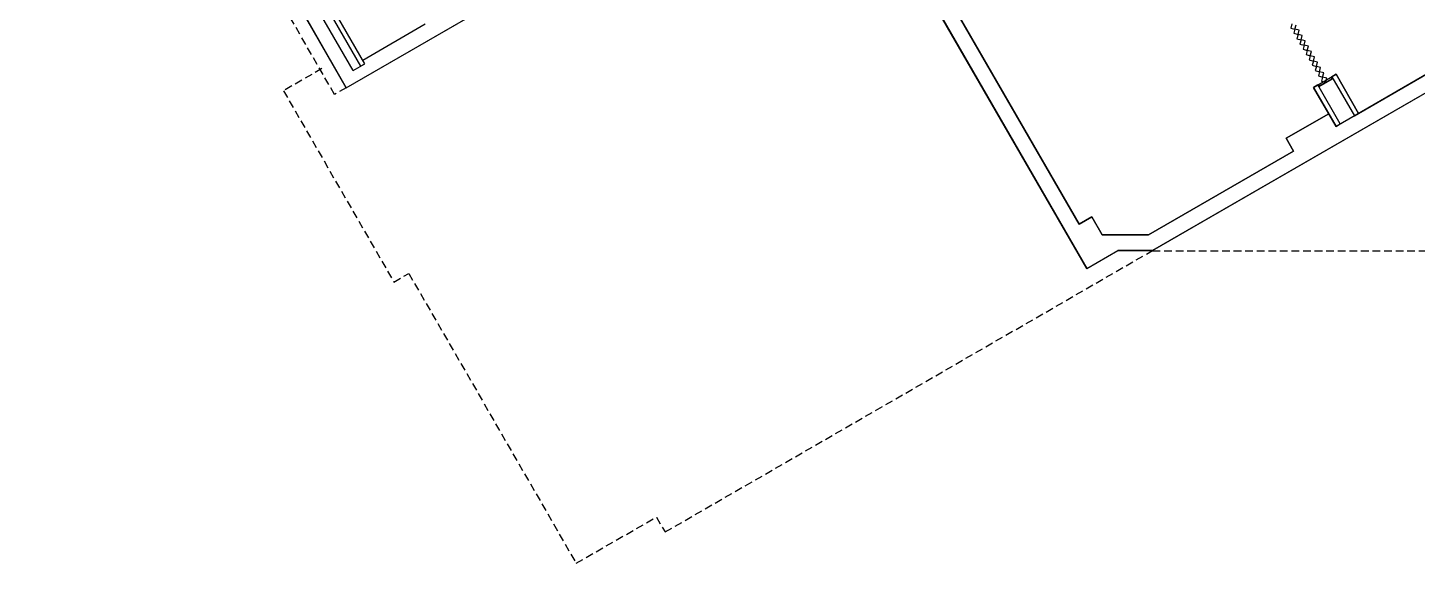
# Model space of a CAD drawing. Header units: inches. Extents: x 597 to 4798, y 649 to 3185.
# Drawn here: x 597 to 2037, y 649 to 1204 of the extents above; entities that cross this region are included whole.
import ezdxf

# ---------------------------------------------------------------- set-up
doc = ezdxf.new("R2010")
doc.units = ezdxf.units.IN
doc.header["$LTSCALE"] = 64
doc.header["$MEASUREMENT"] = 0
doc.linetypes.add('HIDDEN2', pattern=[0.1875, 0.125, -0.0625])
for name, color, linetype in [('A-FLOR', 8, 'Continuous'), ('A-Wall', 8, 'Continuous'), ('bldg2', 8, 'HIDDEN2'), ('sp-gross', 40, 'Continuous'), ('SP-PLAREA', 200, 'Continuous')]:
    doc.layers.add(name, color=color, linetype=linetype)

msp = doc.modelspace()

# ---------------------------------------------------------------- linework, layer by layer
at = {"color": 8}
for points in [[(852.1, 1320.4, 0), (942.1, 1164.6, 0)], [(946.4, 1167.1, 0), (857.6, 1320.9, 0)], [(942.1, 1164.6, 0), (946.4, 1167.1, 0)], [(1953.3, 1156.1, 0), (1949, 1153.6, 0)], [(1949, 1153.6, 0), (1972.4, 1113.1, 0)], [(1976.7, 1115.6, 0), (1953.3, 1156.1, 0)], [(1934.3, 1145.1, 0), (1929.9, 1142.6, 0)], [(1929.9, 1142.6, 0), (1953.3, 1102.1, 0)], [(1957.6, 1104.6, 0), (1934.3, 1145.1, 0)], [(1972.4, 1113.1, 0), (1976.7, 1115.6, 0)], [(1953.3, 1102.1, 0), (1957.6, 1104.6, 0)]]:
    msp.add_polyline3d(points, dxfattribs=at)
at = {"layer": 'A-FLOR', "color": 8}
for p, q in [((1907.5, 1208.4), (1906.3, 1204.1)), ((1906.3, 1204.1), (1910.7, 1202.9)), ((1910.7, 1202.9), (1909.5, 1198.6)), ((1909.5, 1198.6), (1913.9, 1197.4)), ((1910.7, 1202.9), (1911.8, 1207.3)), ((1915, 1201.7), (1910.7, 1202.9)), ((1913.9, 1197.4), (1912.7, 1193)), ((1913.9, 1197.4), (1915, 1201.7)), ((1918.2, 1196.2), (1913.9, 1197.4)), ((1917, 1191.9), (1918.2, 1196.2)), ((1912.7, 1193), (1917, 1191.9)), ((1917, 1191.9), (1915.9, 1187.5)), ((1915.9, 1187.5), (1920.2, 1186.4)), ((1921.4, 1190.7), (1917, 1191.9)), ((1920.2, 1186.4), (1919.1, 1182)), ((1919.1, 1182), (1923.4, 1180.9)), ((1920.2, 1186.4), (1921.4, 1190.7)), ((1924.6, 1185.2), (1920.2, 1186.4)), ((1923.4, 1180.9), (1924.6, 1185.2)), ((1923.4, 1180.9), (1922.2, 1176.5)), ((1922.2, 1176.5), (1926.6, 1175.3)), ((1927.8, 1179.7), (1923.4, 1180.9)), ((1926.6, 1175.3), (1925.4, 1171)), ((1925.4, 1171), (1929.8, 1169.8)), ((1926.6, 1175.3), (1927.8, 1179.7)), ((1930.9, 1174.2), (1926.6, 1175.3)), ((1929.8, 1169.8), (1928.6, 1165.5)), ((1929.8, 1169.8), (1930.9, 1174.2)), ((1934.1, 1168.7), (1929.8, 1169.8)), ((1933, 1164.3), (1934.1, 1168.7)), ((1928.6, 1165.5), (1933, 1164.3)), ((1933, 1164.3), (1931.8, 1160)), ((1931.8, 1160), (1936.1, 1158.8)), ((1937.3, 1163.2), (1933, 1164.3)), ((1936.1, 1158.8), (1935, 1154.5)), ((1935, 1154.5), (1939.3, 1153.3)), ((1936.1, 1158.8), (1937.3, 1163.2)), ((1940.5, 1157.6), (1936.1, 1158.8)), ((1939.3, 1153.3), (1938.2, 1149)), ((1939.3, 1153.3), (1940.5, 1157.6)), ((1943.7, 1152.1), (1939.3, 1153.3)), ((1949, 1153.6), (1948.1, 1153.1)), ((1948.1, 1153.1), (1948.7, 1152)), ((1948.7, 1152), (1949.6, 1152.5)), ((1949.6, 1151.9), (1949.4, 1152.3)), ((1934.3, 1145.1), (1935.1, 1145.6)), ((1935.8, 1144.5), (1934.9, 1144)), ((1935.1, 1145.6), (1935.8, 1144.5)), ((1935.4, 1143.7), (1935.1, 1144.1)), ((1935.4, 1143.7), (1949.6, 1151.9)), ((1936, 1144), (1935.4, 1143.7)), ((1935.6, 1143.2), (1935.4, 1143.7)), ((1949.9, 1151.5), (1935.6, 1143.2)), ((1935.8, 1144.5), (1936, 1144)), ((1938.2, 1149), (1942.5, 1147.8)), ((1942.5, 1147.8), (1943.7, 1152.1)), ((1948.7, 1152), (1949, 1151.5)), ((1949, 1151.5), (1949.6, 1151.9)), ((1949.6, 1151.9), (1949.9, 1151.5))]:
    msp.add_line(p, q, dxfattribs=at)
at = {"layer": 'A-Wall', "color": 8}
for p, q in [((3743.5, 2116.9), (1763.1, 973.5)), ((927.3, 1142.2), (1421.8, 1427.7)), ((1694.8, 954.8), (1421.8, 1427.7)), ((934.3, 1160.1), (788.5, 1412.5)), ((927.3, 1142.2), (775.5, 1405)), ((1687, 1000.9), (1545, 1246.7)), ((944.3, 1170.8), (1009.2, 1208.3)), ((2117, 1196.6), (1953.3, 1102.1)), ((934.3, 1160.1), (946.4, 1167.1)), ((934.3, 1160.1), (934.3, 1160.1)), ((1945.7, 1115.3), (1901.5, 1089.8)), ((1953.3, 1102.1), (1945.7, 1115.3)), ((1901.5, 1089.8), (1909.1, 1076.6)), ((1909.1, 1076.6), (1758.7, 989.7)), ((1700.2, 1008.5), (1687, 1000.9)), ((1711, 989.7), (1700.2, 1008.5)), ((1758.7, 989.7), (1711, 989.7)), ((1694.8, 954.8), (1727.1, 973.5)), ((1763.1, 973.5), (1727.1, 973.5))]:
    msp.add_line(p, q, dxfattribs=at)
at = {"layer": 'bldg2', "color": 8}
for p, q in [((915.2, 1135.2), (597.1, 1686)), ((902, 1162), (862.2, 1139)), ((862.2, 1139), (976.6, 940.8)), ((927.3, 1142.2), (915.2, 1135.2)), ((1257.8, 681.7), (1763, 973.4)), ((1763.1, 973.3), (3116.6, 973.3)), ((976.6, 940.8), (992.1, 949.8)), ((992.1, 949.8), (1165.6, 649.3))]:
    msp.add_line(p, q, dxfattribs=at)
at = {"layer": 'bldg2'}
for p, q in [((1165.6, 649.3), (1248.8, 697.2)), ((1248.8, 697.2), (1257.8, 681.7))]:
    msp.add_line(p, q, dxfattribs=at)
at = {"layer": 'sp-gross', "flags": 128}
msp.add_lwpolyline([(630.4, 1661), (927.3, 1142.2), (1421.8, 1427.7), (1694.8, 954.8), (1726.8, 973.3), (1763.1, 973.5), (3743.5, 2116.9)], dxfattribs=at)
at = {"layer": 'SP-PLAREA', "flags": 128}
msp.add_lwpolyline([(2047.3, 1568.3), (1958.1, 1516.8), (1966.3, 1502.5), (1950.8, 1493.5), (1942.5, 1507.8), (1750.2, 1396.8), (1758.5, 1382.5), (1742.9, 1373.5), (1734.7, 1387.8), (1543.7, 1277.5), (1557.4, 1253.9), (1545, 1246.7), (1687, 1000.9), (1700.2, 1008.5), (1711, 989.7), (1758.7, 989.7), (1909.1, 1076.6), (1901.5, 1089.8), (1945.7, 1115.3), (1929.9, 1142.6), (1953.3, 1156.1), (1976.7, 1115.6), (2117, 1196.6)], dxfattribs=at)

doc.saveas('drawing.dxf')
